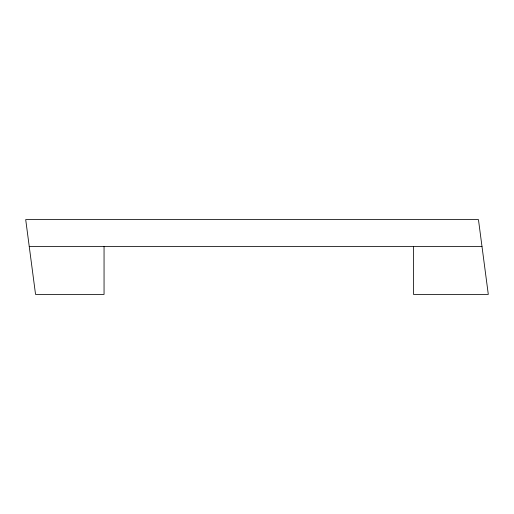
<?xml version="1.0" encoding="UTF-8"?>
<svg xmlns="http://www.w3.org/2000/svg" width="514" height="514" viewBox="0 0 514 514"><rect width="100%" height="100%" fill="white"/><g stroke="black" fill="none" stroke-linecap="round" stroke-linejoin="round"><path stroke-width="0.77" d="M29.247 246.527L481.997 246.527M413.487 246.527L413.487 294.406L488.3 294.406L478.45 219.594L25.7 219.594L35.55 294.406L104.053 294.406L104.053 246.527"/></g></svg>
